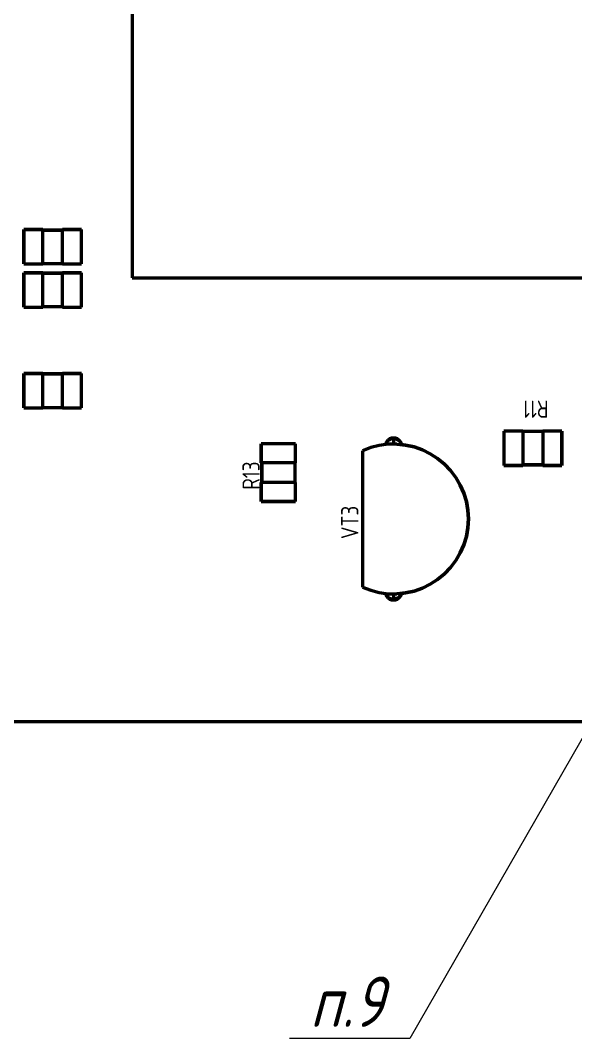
# Paper-space layout 'Layout1' of a CAD drawing. Extents: x -70 to 840, y -1 to 593.
# Drawn here: x 200.5 to 239.1, y 310.7 to 381.5 of the extents above; entities that cross this region are included whole.
import ezdxf

# ---------------------------------------------------------------- set-up
doc = ezdxf.new("R2010")
doc.units = 0
doc.header["$MEASUREMENT"] = 0
doc.layers.add('Основная', color=7, linetype='CONTINUOUS', lineweight=50)
doc.layers.add('тонкая', color=7, linetype='CONTINUOUS', lineweight=20)
doc.styles.add('GOST type A0', font='', dxfattribs={"oblique": 15, "height": 3.5})
doc.styles.get('GOST type A0').set_extended_font_data('GOST type A')

psp = doc.layouts.get("Layout1")

# ---------------------------------------------------------------- linework, layer by layer
at = {"layer": 'Основная'}
for p, q in [((208.3, 411.871), (208.3, 363.559)), ((208.3, 411.871), (208.3, 363.559)), ((208.3, 411.871), (208.3, 363.559)), ((208.3, 411.871), (208.3, 363.559)), ((200.754, 366.909), (200.754, 364.521)), ((202.074, 366.909), (200.754, 366.909)), ((200.754, 364.521), (200.754, 366.909)), ((200.754, 366.909), (202.074, 366.909)), ((200.754, 366.909), (200.754, 364.521)), ((202.074, 366.909), (200.754, 366.909)), ((200.754, 364.521), (200.754, 366.909)), ((200.754, 366.909), (202.074, 366.909)), ((202.074, 366.875), (202.074, 366.909)), ((202.074, 364.521), (202.074, 366.909)), ((202.074, 366.875), (202.074, 366.909)), ((202.074, 364.521), (202.074, 366.909)), ((203.446, 366.875), (202.074, 366.875)), ((202.074, 366.875), (203.446, 366.875)), ((203.446, 366.875), (202.074, 366.875)), ((202.074, 366.875), (203.446, 366.875)), ((204.766, 366.909), (203.446, 366.909)), ((203.446, 366.909), (203.446, 366.875)), ((203.446, 364.521), (203.446, 366.909)), ((203.446, 366.909), (204.766, 366.909)), ((204.766, 366.909), (203.446, 366.909)), ((203.446, 366.909), (203.446, 366.875)), ((203.446, 364.521), (203.446, 366.909)), ((203.446, 366.909), (204.766, 366.909)), ((204.766, 364.521), (204.766, 366.909)), ((204.766, 364.521), (204.766, 366.909)), ((204.766, 364.521), (204.766, 366.909)), ((204.766, 364.521), (204.766, 366.909)), ((202.074, 364.521), (202.074, 364.555)), ((202.074, 364.555), (203.446, 364.555)), ((202.074, 364.555), (203.446, 364.555)), ((202.074, 364.521), (202.074, 364.555)), ((202.074, 364.555), (203.446, 364.555)), ((202.074, 364.555), (203.446, 364.555)), ((203.446, 364.555), (203.446, 364.521)), ((203.446, 364.555), (203.446, 364.521)), ((200.754, 364.521), (202.074, 364.521)), ((200.754, 364.521), (202.074, 364.521)), ((200.754, 364.521), (202.074, 364.521)), ((200.754, 364.521), (202.074, 364.521)), ((200.754, 363.909), (200.754, 361.521)), ((202.074, 363.909), (200.754, 363.909)), ((200.754, 361.521), (200.754, 363.909)), ((200.754, 363.909), (202.074, 363.909)), ((200.754, 363.909), (200.754, 361.521)), ((202.074, 363.909), (200.754, 363.909)), ((200.754, 361.521), (200.754, 363.909)), ((200.754, 363.909), (202.074, 363.909)), ((202.074, 363.875), (202.074, 363.909)), ((202.074, 361.521), (202.074, 363.909)), ((202.074, 363.875), (202.074, 363.909)), ((202.074, 361.521), (202.074, 363.909)), ((203.446, 363.875), (202.074, 363.875)), ((202.074, 363.875), (203.446, 363.875)), ((203.446, 363.875), (202.074, 363.875)), ((202.074, 363.875), (203.446, 363.875)), ((203.446, 364.521), (204.766, 364.521)), ((203.446, 364.521), (204.766, 364.521)), ((203.446, 364.521), (204.766, 364.521)), ((203.446, 364.521), (204.766, 364.521)), ((204.766, 363.909), (203.446, 363.909)), ((203.446, 363.909), (203.446, 363.875)), ((203.446, 361.521), (203.446, 363.909)), ((203.446, 363.909), (204.766, 363.909)), ((204.766, 363.909), (203.446, 363.909)), ((203.446, 363.909), (203.446, 363.875)), ((203.446, 361.521), (203.446, 363.909)), ((203.446, 363.909), (204.766, 363.909)), ((204.766, 361.521), (204.766, 363.909)), ((204.766, 361.521), (204.766, 363.909)), ((204.766, 361.521), (204.766, 363.909)), ((204.766, 361.521), (204.766, 363.909)), ((208.3, 363.559), (256.612, 363.559)), ((208.3, 363.559), (256.612, 363.559)), ((208.3, 363.559), (256.612, 363.559)), ((208.3, 363.559), (256.612, 363.559)), ((200.754, 361.521), (202.074, 361.521)), ((200.754, 361.521), (202.074, 361.521)), ((200.754, 361.521), (202.074, 361.521)), ((200.754, 361.521), (202.074, 361.521)), ((202.074, 361.521), (202.074, 361.555)), ((202.074, 361.555), (203.446, 361.555)), ((202.074, 361.555), (203.446, 361.555)), ((202.074, 361.521), (202.074, 361.555)), ((202.074, 361.555), (203.446, 361.555)), ((202.074, 361.555), (203.446, 361.555)), ((203.446, 361.555), (203.446, 361.521)), ((203.446, 361.555), (203.446, 361.521)), ((203.446, 361.521), (204.766, 361.521)), ((203.446, 361.521), (204.766, 361.521)), ((203.446, 361.521), (204.766, 361.521)), ((203.446, 361.521), (204.766, 361.521)), ((200.754, 356.909), (200.754, 354.521)), ((202.074, 356.909), (200.754, 356.909)), ((200.754, 354.521), (200.754, 356.909)), ((200.754, 356.909), (202.074, 356.909)), ((200.754, 356.909), (200.754, 354.521)), ((202.074, 356.909), (200.754, 356.909)), ((200.754, 354.521), (200.754, 356.909)), ((200.754, 356.909), (202.074, 356.909)), ((202.074, 356.875), (202.074, 356.909)), ((202.074, 354.521), (202.074, 356.909)), ((202.074, 356.875), (202.074, 356.909)), ((202.074, 354.521), (202.074, 356.909)), ((203.446, 356.875), (202.074, 356.875)), ((202.074, 356.875), (203.446, 356.875)), ((203.446, 356.875), (202.074, 356.875)), ((202.074, 356.875), (203.446, 356.875)), ((204.766, 356.909), (203.446, 356.909)), ((203.446, 356.909), (203.446, 356.875)), ((203.446, 354.521), (203.446, 356.909)), ((203.446, 356.909), (204.766, 356.909)), ((204.766, 356.909), (203.446, 356.909)), ((203.446, 356.909), (203.446, 356.875)), ((203.446, 354.521), (203.446, 356.909)), ((203.446, 356.909), (204.766, 356.909)), ((204.766, 354.521), (204.766, 356.909)), ((204.766, 354.521), (204.766, 356.909)), ((204.766, 354.521), (204.766, 356.909)), ((204.766, 354.521), (204.766, 356.909)), ((200.754, 354.521), (202.074, 354.521)), ((200.754, 354.521), (202.074, 354.521)), ((200.754, 354.521), (202.074, 354.521)), ((200.754, 354.521), (202.074, 354.521)), ((202.074, 354.521), (202.074, 354.555)), ((202.074, 354.555), (203.446, 354.555)), ((202.074, 354.555), (203.446, 354.555)), ((202.074, 354.521), (202.074, 354.555)), ((202.074, 354.555), (203.446, 354.555)), ((202.074, 354.555), (203.446, 354.555)), ((203.446, 354.555), (203.446, 354.521)), ((203.446, 354.555), (203.446, 354.521)), ((203.446, 354.521), (204.766, 354.521)), ((203.446, 354.521), (204.766, 354.521)), ((203.446, 354.521), (204.766, 354.521)), ((203.446, 354.521), (204.766, 354.521)), ((235.466, 352.909), (234.146, 352.909)), ((234.146, 352.909), (234.146, 350.521)), ((234.146, 352.909), (234.146, 350.521)), ((235.466, 352.909), (234.146, 352.909)), ((235.466, 352.909), (234.146, 352.909)), ((234.146, 352.909), (234.146, 350.521)), ((234.146, 352.909), (234.146, 350.521)), ((235.466, 352.909), (234.146, 352.909)), ((235.466, 352.875), (235.466, 352.909)), ((235.466, 352.909), (235.466, 350.521)), ((235.466, 352.875), (235.466, 352.909)), ((235.466, 352.909), (235.466, 350.521)), ((236.838, 352.875), (235.466, 352.875)), ((236.838, 352.875), (235.466, 352.875)), ((236.838, 352.875), (235.466, 352.875)), ((236.838, 352.875), (235.466, 352.875)), ((238.158, 352.909), (236.838, 352.909)), ((236.838, 352.909), (236.838, 352.875)), ((236.838, 352.909), (236.838, 350.521)), ((238.158, 352.909), (236.838, 352.909)), ((238.158, 352.909), (236.838, 352.909)), ((236.838, 352.909), (236.838, 352.875)), ((236.838, 352.909), (236.838, 350.521)), ((238.158, 352.909), (236.838, 352.909)), ((238.158, 350.521), (238.158, 352.909)), ((238.158, 352.909), (238.158, 350.521)), ((238.158, 350.521), (238.158, 352.909)), ((238.158, 352.909), (238.158, 350.521)), ((219.65, 352.025), (217.262, 352.025)), ((217.262, 352.025), (217.262, 350.705)), ((217.262, 350.705), (217.262, 352.025)), ((219.65, 352.025), (217.262, 352.025)), ((219.65, 352.025), (217.262, 352.025)), ((217.262, 352.025), (217.262, 350.705)), ((217.262, 350.705), (217.262, 352.025)), ((219.65, 352.025), (217.262, 352.025)), ((219.65, 350.705), (219.65, 352.025)), ((219.65, 350.705), (219.65, 352.025)), ((219.65, 350.705), (219.65, 352.025)), ((219.65, 350.705), (219.65, 352.025)), ((225.47, 351.905), (224.876, 351.753)), ((225.47, 351.905), (224.876, 351.753)), ((225.47, 351.905), (224.876, 351.753)), ((225.47, 351.905), (224.876, 351.753)), ((226.076, 351.987), (225.47, 351.905)), ((226.076, 351.987), (225.47, 351.905)), ((225.926, 351.967), (225.47, 351.905)), ((225.926, 351.967), (225.47, 351.905)), ((225.926, 352.019), (225.92, 351.967)), ((225.926, 352.019), (225.92, 351.967)), ((225.926, 352.019), (225.92, 351.967)), ((225.926, 352.019), (225.92, 351.967)), ((225.92, 351.967), (225.926, 351.967)), ((225.92, 351.967), (225.926, 351.967)), ((225.982, 352.155), (225.926, 352.019)), ((225.982, 352.155), (225.926, 352.019)), ((225.982, 352.155), (225.926, 352.019)), ((225.982, 352.155), (225.926, 352.019)), ((225.982, 352.105), (225.926, 351.975)), ((225.982, 352.105), (225.926, 351.975)), ((225.926, 351.975), (225.926, 351.967)), ((225.926, 351.975), (225.926, 351.967)), ((226.07, 352.271), (225.982, 352.155)), ((226.07, 352.271), (225.982, 352.155)), ((226.07, 352.271), (225.982, 352.155)), ((226.07, 352.271), (225.982, 352.155)), ((226.07, 352.217), (225.982, 352.105)), ((226.07, 352.217), (225.982, 352.105)), ((226.186, 352.359), (226.07, 352.271)), ((226.186, 352.359), (226.07, 352.271)), ((226.186, 352.359), (226.07, 352.271)), ((226.186, 352.359), (226.07, 352.271)), ((226.186, 352.303), (226.07, 352.217)), ((226.186, 352.303), (226.07, 352.217)), ((226.688, 351.997), (226.076, 351.987)), ((226.688, 351.997), (226.076, 351.987)), ((226.322, 352.415), (226.186, 352.359)), ((226.322, 352.415), (226.186, 352.359)), ((226.322, 352.415), (226.186, 352.359)), ((226.322, 352.415), (226.186, 352.359)), ((226.322, 352.357), (226.186, 352.303)), ((226.322, 352.357), (226.186, 352.303)), ((226.466, 352.433), (226.322, 352.415)), ((226.466, 352.433), (226.322, 352.415)), ((226.466, 352.433), (226.322, 352.415)), ((226.466, 352.433), (226.322, 352.415)), ((226.466, 352.373), (226.322, 352.357)), ((226.466, 352.373), (226.322, 352.357)), ((226.61, 352.415), (226.466, 352.433)), ((226.466, 352.433), (226.61, 352.415)), ((226.466, 352.433), (226.466, 352.427)), ((226.61, 352.415), (226.466, 352.433)), ((226.466, 352.433), (226.61, 352.415)), ((226.466, 352.433), (226.466, 352.427)), ((226.466, 352.427), (226.466, 352.407)), ((226.466, 352.427), (226.466, 352.407)), ((226.466, 352.407), (226.466, 352.373)), ((226.466, 352.407), (226.466, 352.373)), ((226.466, 352.373), (226.61, 352.357)), ((226.466, 352.373), (226.466, 351.993)), ((226.466, 352.373), (226.61, 352.357)), ((226.466, 352.373), (226.466, 351.993)), ((226.746, 352.359), (226.61, 352.415)), ((226.61, 352.415), (226.746, 352.359)), ((226.746, 352.359), (226.61, 352.415)), ((226.61, 352.415), (226.746, 352.359)), ((226.61, 352.357), (226.746, 352.303)), ((226.61, 352.357), (226.746, 352.303)), ((226.688, 351.997), (227.296, 351.935)), ((226.688, 351.997), (227.296, 351.935)), ((226.86, 352.271), (226.746, 352.359)), ((226.746, 352.359), (226.86, 352.271)), ((226.86, 352.271), (226.746, 352.359)), ((226.746, 352.359), (226.86, 352.271)), ((226.746, 352.303), (226.86, 352.217)), ((226.746, 352.303), (226.86, 352.217)), ((226.95, 352.155), (226.86, 352.271)), ((226.86, 352.271), (226.95, 352.155)), ((226.95, 352.155), (226.86, 352.271)), ((226.86, 352.271), (226.95, 352.155)), ((226.86, 352.217), (226.95, 352.105)), ((226.86, 352.217), (226.95, 352.105)), ((227.006, 352.019), (226.95, 352.155)), ((226.95, 352.155), (227.006, 352.019)), ((227.006, 352.019), (226.95, 352.155)), ((226.95, 352.155), (227.006, 352.019)), ((226.95, 352.105), (227.006, 351.975)), ((226.95, 352.105), (227.006, 351.975)), ((227.012, 351.965), (227.006, 352.019)), ((227.006, 352.019), (227.012, 351.965)), ((227.012, 351.965), (227.006, 352.019)), ((227.006, 352.019), (227.012, 351.965)), ((227.006, 351.975), (227.006, 351.965)), ((227.006, 351.975), (227.006, 351.965)), ((227.296, 351.935), (227.006, 351.965)), ((227.006, 351.965), (227.012, 351.965)), ((227.296, 351.935), (227.006, 351.965)), ((227.006, 351.965), (227.012, 351.965)), ((227.892, 351.803), (227.296, 351.935)), ((227.296, 351.935), (227.892, 351.803)), ((227.892, 351.803), (227.296, 351.935)), ((227.296, 351.935), (227.892, 351.803)), ((228.47, 351.601), (227.892, 351.803)), ((227.892, 351.803), (228.47, 351.601)), ((228.47, 351.601), (227.892, 351.803)), ((227.892, 351.803), (228.47, 351.601)), ((224.876, 351.753), (224.306, 351.533)), ((224.876, 351.753), (224.306, 351.533)), ((224.876, 351.753), (224.306, 351.533)), ((224.876, 351.753), (224.306, 351.533)), ((224.306, 351.533), (224.306, 342.057)), ((224.306, 351.533), (224.306, 342.057)), ((224.306, 351.533), (224.306, 342.057)), ((224.306, 351.533), (224.306, 342.057)), ((229.02, 351.333), (228.47, 351.601)), ((228.47, 351.601), (229.02, 351.333)), ((229.02, 351.333), (228.47, 351.601)), ((228.47, 351.601), (229.02, 351.333)), ((229.534, 351.001), (229.02, 351.333)), ((229.02, 351.333), (229.534, 351.001)), ((229.534, 351.001), (229.02, 351.333)), ((229.02, 351.333), (229.534, 351.001)), ((217.262, 350.705), (217.296, 350.705)), ((219.65, 350.705), (217.262, 350.705)), ((217.262, 350.705), (217.296, 350.705)), ((219.65, 350.705), (217.262, 350.705)), ((217.296, 350.705), (217.296, 349.333)), ((217.296, 349.333), (217.296, 350.705)), ((217.296, 350.705), (217.296, 349.333)), ((217.296, 349.333), (217.296, 350.705)), ((219.616, 349.333), (219.616, 350.705)), ((219.616, 350.705), (219.65, 350.705)), ((219.616, 349.333), (219.616, 350.705)), ((219.616, 349.333), (219.616, 350.705)), ((219.616, 350.705), (219.65, 350.705)), ((219.616, 349.333), (219.616, 350.705)), ((230.008, 350.613), (229.534, 351.001)), ((229.534, 351.001), (230.008, 350.613)), ((230.008, 350.613), (229.534, 351.001)), ((229.534, 351.001), (230.008, 350.613)), ((230.43, 350.171), (230.008, 350.613)), ((230.008, 350.613), (230.43, 350.171)), ((230.43, 350.171), (230.008, 350.613)), ((230.008, 350.613), (230.43, 350.171)), ((234.146, 350.521), (235.466, 350.521)), ((235.466, 350.521), (234.146, 350.521)), ((234.146, 350.521), (235.466, 350.521)), ((235.466, 350.521), (234.146, 350.521)), ((235.466, 350.521), (235.466, 350.555)), ((235.466, 350.555), (236.838, 350.555)), ((236.838, 350.555), (235.466, 350.555)), ((235.466, 350.521), (235.466, 350.555)), ((235.466, 350.555), (236.838, 350.555)), ((236.838, 350.555), (235.466, 350.555)), ((236.838, 350.555), (236.838, 350.521)), ((236.838, 350.555), (236.838, 350.521)), ((236.838, 350.521), (238.158, 350.521)), ((238.158, 350.521), (236.838, 350.521)), ((236.838, 350.521), (238.158, 350.521)), ((238.158, 350.521), (236.838, 350.521)), ((230.798, 349.683), (230.43, 350.171)), ((230.43, 350.171), (230.798, 349.683)), ((230.798, 349.683), (230.43, 350.171)), ((230.43, 350.171), (230.798, 349.683)), ((231.108, 349.155), (230.798, 349.683)), ((230.798, 349.683), (231.108, 349.155)), ((231.108, 349.155), (230.798, 349.683)), ((230.798, 349.683), (231.108, 349.155)), ((217.296, 349.333), (217.262, 349.333)), ((217.262, 349.333), (217.262, 348.013)), ((217.262, 348.013), (217.262, 349.333)), ((219.65, 349.333), (217.262, 349.333)), ((217.296, 349.333), (217.262, 349.333)), ((217.262, 349.333), (217.262, 348.013)), ((217.262, 348.013), (217.262, 349.333)), ((219.65, 349.333), (217.262, 349.333)), ((219.65, 349.333), (219.616, 349.333)), ((219.65, 349.333), (219.616, 349.333)), ((219.65, 348.013), (219.65, 349.333)), ((219.65, 348.013), (219.65, 349.333)), ((219.65, 348.013), (219.65, 349.333)), ((219.65, 348.013), (219.65, 349.333)), ((231.352, 348.593), (231.108, 349.155)), ((231.108, 349.155), (231.352, 348.593)), ((231.352, 348.593), (231.108, 349.155)), ((231.108, 349.155), (231.352, 348.593)), ((231.53, 348.009), (231.352, 348.593)), ((231.352, 348.593), (231.53, 348.009)), ((231.53, 348.009), (231.352, 348.593)), ((231.352, 348.593), (231.53, 348.009)), ((217.262, 348.013), (219.65, 348.013)), ((219.65, 348.013), (217.262, 348.013)), ((217.262, 348.013), (219.65, 348.013)), ((219.65, 348.013), (217.262, 348.013)), ((231.636, 347.405), (231.53, 348.009)), ((231.53, 348.009), (231.636, 347.405)), ((231.636, 347.405), (231.53, 348.009)), ((231.53, 348.009), (231.636, 347.405)), ((231.672, 346.795), (231.636, 347.405)), ((231.636, 347.405), (231.672, 346.795)), ((231.672, 346.795), (231.636, 347.405)), ((231.636, 347.405), (231.672, 346.795)), ((231.53, 345.583), (231.636, 346.185)), ((231.636, 346.185), (231.53, 345.583)), ((231.53, 345.583), (231.636, 346.185)), ((231.636, 346.185), (231.53, 345.583)), ((231.636, 346.185), (231.672, 346.795)), ((231.672, 346.795), (231.636, 346.185)), ((231.636, 346.185), (231.672, 346.795)), ((231.672, 346.795), (231.636, 346.185)), ((231.352, 344.997), (231.53, 345.583)), ((231.53, 345.583), (231.352, 344.997)), ((231.352, 344.997), (231.53, 345.583)), ((231.53, 345.583), (231.352, 344.997)), ((231.108, 344.435), (231.352, 344.997)), ((231.352, 344.997), (231.108, 344.435)), ((231.108, 344.435), (231.352, 344.997)), ((231.352, 344.997), (231.108, 344.435)), ((230.798, 343.907), (231.108, 344.435)), ((231.108, 344.435), (230.798, 343.907)), ((230.798, 343.907), (231.108, 344.435)), ((231.108, 344.435), (230.798, 343.907)), ((230.008, 342.977), (230.43, 343.419)), ((230.43, 343.419), (230.008, 342.977)), ((230.008, 342.977), (230.43, 343.419)), ((230.43, 343.419), (230.008, 342.977)), ((230.43, 343.419), (230.798, 343.907)), ((230.798, 343.907), (230.43, 343.419)), ((230.43, 343.419), (230.798, 343.907)), ((230.798, 343.907), (230.43, 343.419)), ((229.534, 342.589), (230.008, 342.977)), ((230.008, 342.977), (229.534, 342.589)), ((229.534, 342.589), (230.008, 342.977)), ((230.008, 342.977), (229.534, 342.589)), ((224.306, 342.057), (224.876, 341.837)), ((224.306, 342.057), (224.876, 341.837)), ((224.306, 342.057), (224.876, 341.837)), ((224.306, 342.057), (224.876, 341.837)), ((227.892, 341.787), (228.47, 341.989)), ((228.47, 341.989), (227.892, 341.787)), ((227.892, 341.787), (228.47, 341.989)), ((228.47, 341.989), (227.892, 341.787)), ((228.47, 341.989), (229.02, 342.257)), ((229.02, 342.257), (228.47, 341.989)), ((228.47, 341.989), (229.02, 342.257)), ((229.02, 342.257), (228.47, 341.989)), ((229.02, 342.257), (229.534, 342.589)), ((229.534, 342.589), (229.02, 342.257)), ((229.02, 342.257), (229.534, 342.589)), ((229.534, 342.589), (229.02, 342.257)), ((224.876, 341.837), (225.47, 341.685)), ((224.876, 341.837), (225.47, 341.685)), ((224.876, 341.837), (225.47, 341.685)), ((224.876, 341.837), (225.47, 341.685)), ((225.47, 341.685), (225.92, 341.623)), ((225.47, 341.685), (226.076, 341.603)), ((225.47, 341.685), (225.92, 341.623)), ((225.47, 341.685), (226.076, 341.603)), ((225.92, 341.623), (225.926, 341.571)), ((225.92, 341.623), (225.926, 341.571)), ((225.92, 341.623), (225.926, 341.571)), ((225.92, 341.623), (225.926, 341.571)), ((225.926, 341.623), (225.926, 341.615)), ((225.926, 341.623), (225.926, 341.615)), ((225.926, 341.615), (225.982, 341.485)), ((225.926, 341.615), (225.982, 341.485)), ((225.926, 341.571), (225.982, 341.435)), ((225.926, 341.571), (225.982, 341.435)), ((225.926, 341.571), (225.982, 341.435)), ((225.926, 341.571), (225.982, 341.435)), ((225.982, 341.485), (226.07, 341.373)), ((225.982, 341.485), (226.07, 341.373)), ((225.982, 341.435), (226.07, 341.321)), ((225.982, 341.435), (226.07, 341.321)), ((225.982, 341.435), (226.07, 341.321)), ((225.982, 341.435), (226.07, 341.321)), ((226.07, 341.373), (226.186, 341.287)), ((226.07, 341.373), (226.186, 341.287)), ((226.07, 341.321), (226.186, 341.231)), ((226.07, 341.321), (226.186, 341.231)), ((226.07, 341.321), (226.186, 341.231)), ((226.07, 341.321), (226.186, 341.231)), ((226.076, 341.603), (226.688, 341.593)), ((226.076, 341.603), (226.688, 341.593)), ((226.186, 341.287), (226.322, 341.233)), ((226.186, 341.287), (226.322, 341.233)), ((226.186, 341.231), (226.322, 341.175)), ((226.186, 341.231), (226.322, 341.175)), ((226.186, 341.231), (226.322, 341.175)), ((226.186, 341.231), (226.322, 341.175)), ((226.322, 341.233), (226.466, 341.217)), ((226.322, 341.233), (226.466, 341.217)), ((226.466, 341.597), (226.466, 341.217)), ((226.466, 341.597), (226.466, 341.217)), ((226.61, 341.233), (226.466, 341.217)), ((226.61, 341.233), (226.466, 341.217)), ((226.466, 341.217), (226.466, 341.183)), ((226.466, 341.217), (226.466, 341.183)), ((226.746, 341.287), (226.61, 341.233)), ((226.746, 341.287), (226.61, 341.233)), ((226.61, 341.175), (226.746, 341.231)), ((226.746, 341.231), (226.61, 341.175)), ((226.61, 341.175), (226.746, 341.231)), ((226.746, 341.231), (226.61, 341.175)), ((227.296, 341.655), (226.688, 341.593)), ((227.296, 341.655), (226.688, 341.593)), ((226.86, 341.373), (226.746, 341.287)), ((226.86, 341.373), (226.746, 341.287)), ((226.746, 341.231), (226.86, 341.321)), ((226.86, 341.321), (226.746, 341.231)), ((226.746, 341.231), (226.86, 341.321)), ((226.86, 341.321), (226.746, 341.231)), ((226.95, 341.485), (226.86, 341.373)), ((226.95, 341.485), (226.86, 341.373)), ((226.86, 341.321), (226.95, 341.435)), ((226.95, 341.435), (226.86, 341.321)), ((226.86, 341.321), (226.95, 341.435)), ((226.95, 341.435), (226.86, 341.321)), ((227.006, 341.615), (226.95, 341.485)), ((227.006, 341.615), (226.95, 341.485)), ((226.95, 341.435), (227.006, 341.571)), ((227.006, 341.571), (226.95, 341.435)), ((226.95, 341.435), (227.006, 341.571)), ((227.006, 341.571), (226.95, 341.435)), ((227.006, 341.571), (227.012, 341.625)), ((227.006, 341.625), (227.006, 341.615)), ((227.012, 341.625), (227.006, 341.571)), ((227.006, 341.571), (227.012, 341.625)), ((227.006, 341.625), (227.006, 341.615)), ((227.012, 341.625), (227.006, 341.571)), ((227.012, 341.625), (227.296, 341.655)), ((227.012, 341.625), (227.296, 341.655)), ((227.296, 341.655), (227.892, 341.787)), ((227.892, 341.787), (227.296, 341.655)), ((227.296, 341.655), (227.892, 341.787)), ((227.892, 341.787), (227.296, 341.655)), ((226.322, 341.175), (226.466, 341.157)), ((226.322, 341.175), (226.466, 341.157)), ((226.322, 341.175), (226.466, 341.157)), ((226.322, 341.175), (226.466, 341.157)), ((226.466, 341.183), (226.466, 341.163)), ((226.466, 341.183), (226.466, 341.163)), ((226.466, 341.157), (226.61, 341.175)), ((226.61, 341.175), (226.466, 341.157)), ((226.466, 341.157), (226.61, 341.175)), ((226.61, 341.175), (226.466, 341.157)), ((226.466, 341.163), (226.466, 341.157)), ((226.466, 341.163), (226.466, 341.157)), ((109.456, 332.715), (349.456, 332.715))]:
    psp.add_line(p, q, dxfattribs=at)
at = {"layer": 'тонкая'}
for p, q in [((244.099, 339.431), (227.595, 310.671)), ((227.595, 310.671), (219.241, 310.671))]:
    psp.add_line(p, q, dxfattribs=at)

# ---------------------------------------------------------------- texts
at = {"layer": 'Основная', "style": 'GOST type A0'}
for s, rotation, p in [('R11', 180, (237.238, 355.025)), ('R13', 90, (217.158, 348.83)), ('VT3', 90, (224.024, 345.4))]:
    psp.add_text(s, height=1.2, rotation=rotation, dxfattribs=at).set_placement(p)
at = {"layer": 'тонкая', "insert": (220.653, 314.991), "char_height": 3.5, "attachment_point": 1, "style": 'GOST type A0'}
psp.add_mtext_dynamic_manual_height_columns('п.9', width=7.63752, gutter_width=17.5, heights=[0], dxfattribs=at)

doc.saveas('drawing.dxf')
